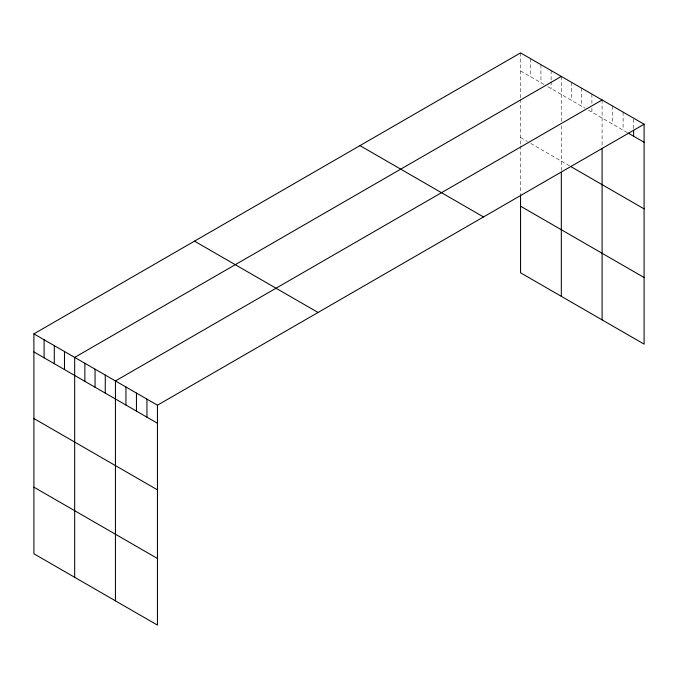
<?xml version="1.0" encoding="UTF-8"?>
<svg xmlns="http://www.w3.org/2000/svg" width="678" height="678" viewBox="0 0 678 678"><rect width="100%" height="100%" fill="white"/><g stroke="black" fill="none" stroke-linecap="round" stroke-linejoin="round"><path stroke-width="0.51" stroke-dasharray="3.39 2.54" d="M520.551 52.901L520.551 98.191M520.551 70.944L544.332 84.674M547.731 86.64L585.106 108.217M588.504 110.175L627.472 132.676M520.551 137.558L527.348 141.482M530.747 143.439L571.512 166.983M633.599 119.167L633.599 129.193M623.099 112.107L623.099 130.151M612.598 106.039L612.598 124.082M602.098 99.98L602.098 146.279M591.902 94.089L591.902 104.115M591.902 108.124L591.902 112.133M581.707 88.208L581.707 106.251M571.512 82.326L571.512 100.369M561.325 76.436L561.325 121.735M561.325 125.769L561.325 170.458M551.129 70.554L551.129 80.58M551.129 81.58L551.129 88.598M540.934 64.673L540.934 82.716M530.747 58.783L530.747 76.826M520.551 99.2L520.551 144.838M520.551 145.88L520.551 193.713"/><path stroke-width="1.02" d="M33.9 333.864L157.449 405.198L157.449 625.099L33.9 553.773L33.9 333.864L520.551 52.901L644.1 124.227L644.1 344.136L520.551 272.802L520.551 194.747M561.325 76.436L74.673 357.408L74.673 577.309M602.098 99.98L115.438 380.943L115.438 600.844M157.449 405.198L644.1 124.227M628.345 133.176L644.1 142.27M571.512 166.983L644.1 208.883M520.551 206.188L644.1 277.522M359.959 145.617L483.507 216.952M194.493 241.148L318.041 312.473M33.9 351.907L157.449 423.241M33.9 418.521L157.449 489.855M33.9 487.16L157.449 558.486M633.599 130.193L633.599 136.21M602.098 148.304L602.098 319.88M561.325 172.534L561.325 296.345M146.948 399.13L146.948 417.173M136.447 393.071L136.447 411.114M125.947 387.011L125.947 405.054M105.251 375.061L105.251 393.104M95.056 369.171L95.056 387.214M84.86 363.289L84.86 381.333M64.478 351.518L64.478 369.561M54.282 345.636L54.282 363.679M44.095 339.754L44.095 357.798"/></g></svg>
